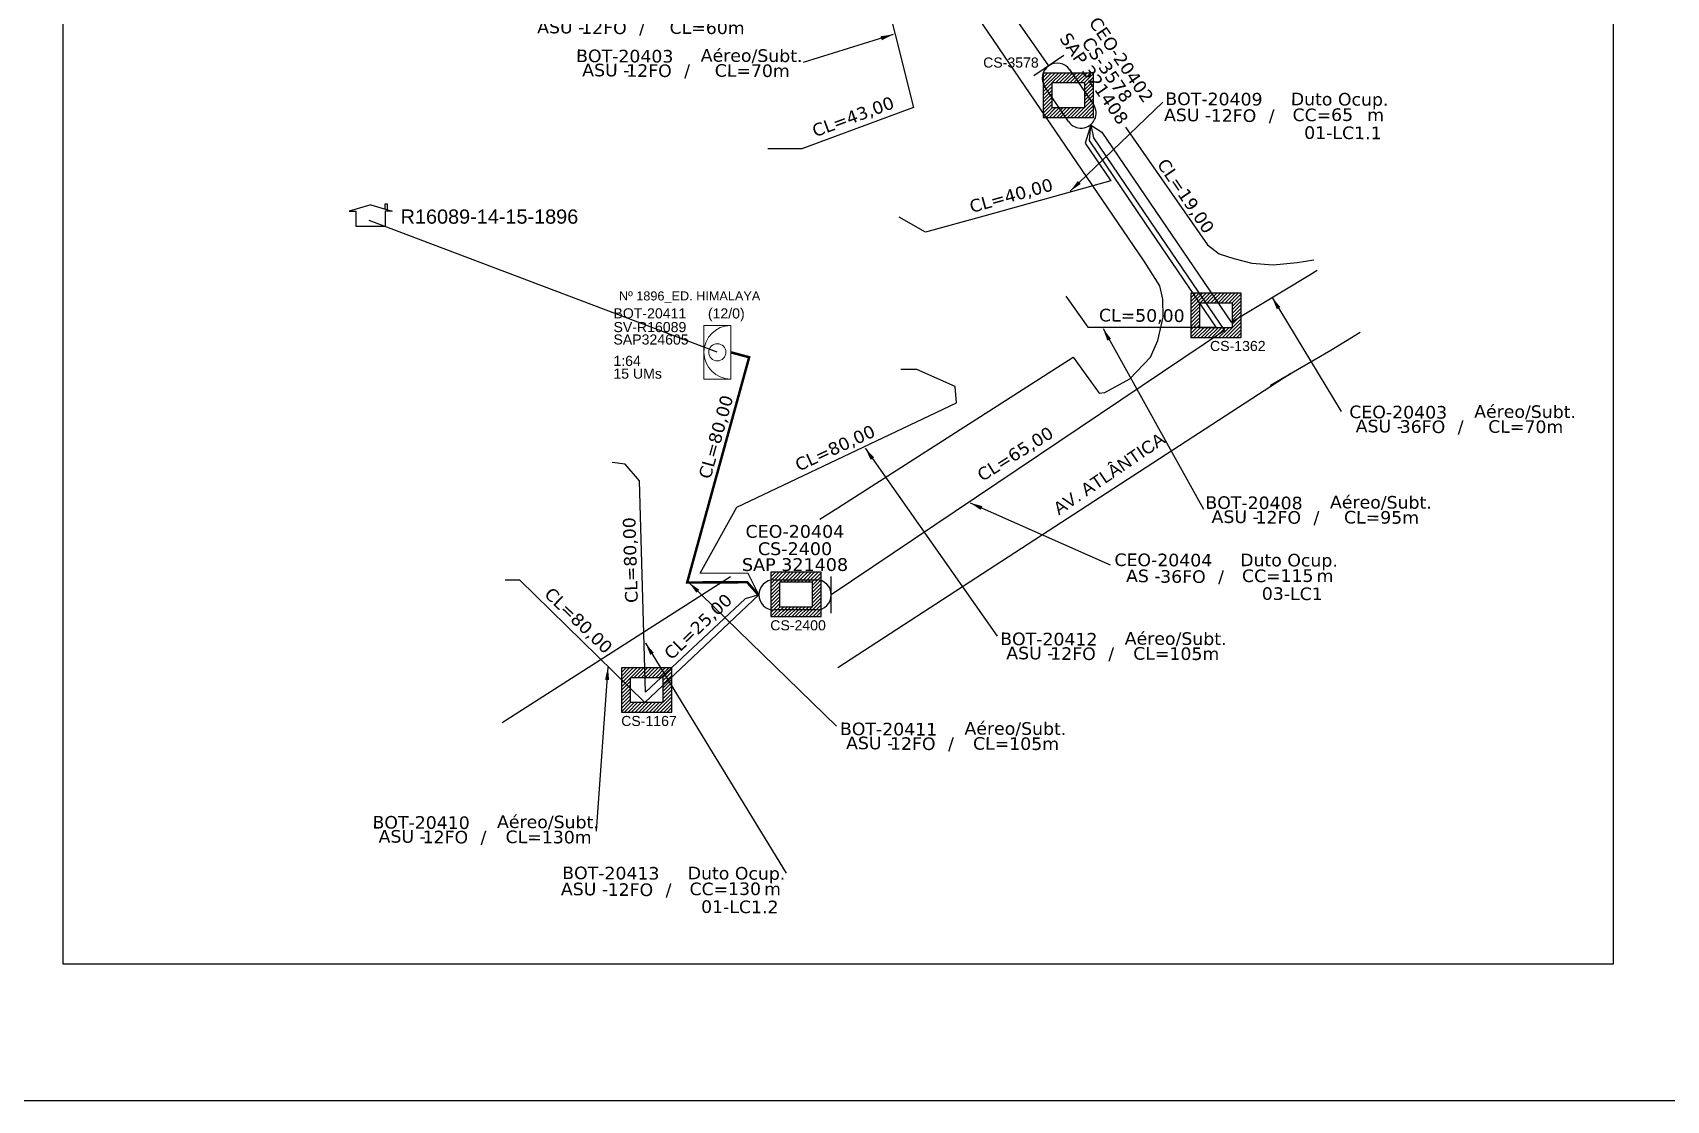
# Model space of a CAD drawing. Extents: x -89 to 749, y 705 to 1299.
# Drawn here: x 133 to 392.3, y 705 to 874.4 of the extents above; entities that cross this region are included whole.
import ezdxf
from ezdxf.enums import TextEntityAlignment as Align

# ---------------------------------------------------------------- set-up
doc = ezdxf.new("R2010")
doc.units = 0
for name, color, linetype in [('10.1-Caixas Subterrâneas', 5, 'Continuous'), ('20.4-CEOS', 1, 'Continuous'), ('20.5-CEO', 1, 'Continuous'), ('CAP a instalar', 1, 'Continuous'), ('celulas gpon', 7, 'Continuous'), ('label_cabos', 7, 'Continuous'), ('Legenda', 1, 'Continuous'), ('QUADRA', 7, 'Continuous'), ('Segmento de Logradouro Texto', 238, 'Continuous'), ('surveys', 7, 'Continuous'), ('surveys legendas', 7, 'Continuous')]:
    doc.layers.add(name, color=color, linetype=linetype)
doc.layers.add("20.0-LEGENDA DOS CDO'S", color=1, linetype='Continuous', lineweight=0)
doc.layers.add('20.1-CDO_INTERIOR', color=1, linetype='Continuous', lineweight=0)
doc.layers.add('DROP DE CLIENTE', color=140, linetype='Continuous', plot=False)
doc.layers.add('EXTRA', color=50, linetype='Continuous', plot=False)
doc.styles.add('ARIAL', font='arial.ttf')
doc.styles.add('DIGICADE', font='arial.ttf')
doc.styles.add('siredit', font='verdana.ttf')
doc.linetypes.add('FENCELINE1', pattern='A,0.25,-0.1,[133,ltypeshp.shx,S=0.1,R=0,X=-0.1,Y=0],-0.1,1', length=1.45)
doc.dimstyles.new('CC', dxfattribs={"dimtxt": 1, "dimasz": 2, "dimexe": 0.18, "dimexo": 0.0625, "dimgap": 0.09, "dimtad": 0, "dimdec": 0, "dimrnd": 1, "dimzin": 0, "dimdsep": 46, "dimtxsty": 'siredit', "dimblk": 'NONE', "dimcen": 0, "dimse1": 1, "dimse2": 1, "dimsd1": 1, "dimsd2": 1, "dimclrt": 7, "dimadec": 0, "dimazin": 0, "dimtfac": 1, "dimtdec": 0, "dimtofl": 0, "dimtmove": 0, "dimatfit": 3, "dimfxl": 1, "dimtolj": 1, "dimtzin": 0, "dimarcsym": 0})

# ---------------------------------------------------------------- blocks, each defined once
blk = doc.blocks.new('*X59')
at = {"color": 0, "linetype": 'Continuous'}
for p, q in [((-1.25, 0.34099), (-0.49099, 1.1)), ((-1.25, 0.517767), (-0.667767, 1.1)), ((-1.25, 0.694544), (-0.844544, 1.1)), ((-1.25, 0.87132), (-1.02132, 1.1)), ((-1.25, 1.048097), (-1.198097, 1.1)), ((-0.789214, 0.625), (-0.314214, 1.1)), ((-0.612437, 0.625), (-0.137437, 1.1)), ((-0.43566, 0.625), (0.03934, 1.1)), ((-0.258883, 0.625), (0.216117, 1.1)), ((-0.082107, 0.625), (0.392893, 1.1)), ((0.09467, 0.625), (0.56967, 1.1)), ((0.271447, 0.625), (0.746447, 1.1)), ((0.448223, 0.625), (0.923223, 1.1)), ((0.625, 0.625), (1.1, 1.1)), ((0.801777, 0.625), (1.25, 1.073223)), ((0.8035, 0.449947), (1.25, 0.896447)), ((-1.25, 0.164214), (-0.8035, 0.610714)), ((-1.25, -0.012563), (-0.8035, 0.433937)), ((-1.25, -0.18934), (-0.8035, 0.25716)), ((-1.25, -0.366117), (-0.8035, 0.080383)), ((0.8035, 0.27317), (1.25, 0.71967)), ((0.8035, 0.096393), (1.25, 0.542893)), ((0.8035, -0.080383), (1.25, 0.366117)), ((0.8035, -0.25716), (1.25, 0.18934)), ((0.8035, -0.433937), (1.25, 0.012563)), ((-1.25, -0.542893), (-0.8035, -0.096393)), ((-1.25, -0.71967), (-0.8035, -0.27317)), ((-1.25, -0.896447), (-0.8035, -0.449947)), ((-1.25, -1.073223), (-0.801777, -0.625)), ((-1.1, -1.1), (-0.625, -0.625)), ((-0.923223, -1.1), (-0.448223, -0.625)), ((-0.746447, -1.1), (-0.271447, -0.625)), ((-0.56967, -1.1), (-0.09467, -0.625)), ((-0.392893, -1.1), (0.082107, -0.625)), ((-0.216117, -1.1), (0.258883, -0.625)), ((-0.03934, -1.1), (0.43566, -0.625)), ((0.137437, -1.1), (0.612437, -0.625)), ((0.314214, -1.1), (0.789214, -0.625)), ((0.49099, -1.1), (1.25, -0.34099)), ((0.667767, -1.1), (1.25, -0.517767)), ((0.8035, -0.610714), (1.25, -0.164214)), ((0.844544, -1.1), (1.25, -0.694544)), ((1.02132, -1.1), (1.25, -0.87132)), ((1.198097, -1.1), (1.25, -1.048097))]:
    blk.add_line(p, q, dxfattribs=at)
blk = doc.blocks.new('MANHOLE_MQ')
at = {"color": 0, "linetype": 'Continuous'}
for p, q in [((0.00000623, 0.00000569), (-0.00000627, 0.00000569)), ((-0.00000627, 0.00000569), (-0.00000627, -0.00000531)), ((0.00000623, -0.00000531), (0.00000623, 0.00000569)), ((-0.00000404, 0.00000331), (0.00000399, 0.00000331)), ((-0.00000404, -0.00000294), (-0.00000404, 0.00000331)), ((0.00000399, 0.00000331), (0.00000399, -0.00000294)), ((0.00000399, -0.00000294), (-0.00000404, -0.00000294)), ((0.00000399, -0.00000294), (0.00000399, -0.00000294)), ((-0.00000627, -0.00000531), (0.00000623, -0.00000531))]:
    blk.add_line(p, q, dxfattribs=at)
at = {"color": 0, "linetype": 'Continuous', "xscale": 5e-06, "yscale": 5e-06, "zscale": 1e-05}
blk.add_blockref('*X59', (-0.00000002, 0.00000019), dxfattribs=at)
blk = doc.blocks.new('LEGENDA DOS CABOS')
at = {"layer": 'EXTRA', "color": 0, "style": 'siredit'}
for tag, p in [('ID', (4.6, 0.97)), ('XX', (9.03, 0.97))]:
    blk.add_attdef(tag, text='', height=0.48, rotation=359.69, dxfattribs=at).set_placement(p, align=Align.MIDDLE_CENTER)
at = {"layer": 'Legenda', "color": 0, "style": 'siredit'}
for tag, p in [('TIPO_CABO', (1.31, 0)), ('CABO', (4.69, -0.05)), ('/', (6.81, -0.05)), ('METROS', (10.03, -0.05))]:
    blk.add_attdef(tag, text='', height=0.8, rotation=359.69, dxfattribs=at).set_placement(p, align=Align.MIDDLE_CENTER)
blk = doc.blocks.new('_None')
blk = doc.blocks.new('Inst CB DT OCUP CFOA-SM-ASU-120-S-12')
at = {"layer": 'label_cabos', "color": 0, "style": 'siredit'}
for tag, flags, p in [('ID_ATIVIDADE', 3, (1.31, 2.67)), ('FATOR', 1, (11.56, 2.55))]:
    blk.add_attdef(tag, text='', height=1, rotation=359.69, dxfattribs=dict(at, flags=flags)).set_placement(p, align=Align.MIDDLE_CENTER)
for tag, p in [('DESTINO_CABO', (3.13, 1.26)), ('TIPO_CABO', (13.11, 1.24)), ('TIPO_CABO', (1.26, 0)), ('CABO', (4.69, -0.05)), ('/', (7.71, -0.05)), ('LANCE', (10.91, 0)), ('UND', (15.96, 0)), ('FID', (13.15, -1.41))]:
    blk.add_attdef(tag, text='', height=1, rotation=359.69, dxfattribs=at).set_placement(p, align=Align.MIDDLE_CENTER)
blk.add_attdef('QTDE', (12.43, -0.47), '', height=1, rotation=359.69, dxfattribs=at)
blk = doc.blocks.new('Inst CB DT OCUP CFOA-SM-AS-80-TS-36')
at = {"layer": 'label_cabos', "color": 0, "style": 'siredit'}
for tag, flags, p in [('ID_ATIVIDADE', 3, (1.31, 2.67)), ('FATOR', 1, (11.56, 2.55))]:
    blk.add_attdef(tag, text='', height=1, rotation=359.69, dxfattribs=dict(at, flags=flags)).set_placement(p, align=Align.MIDDLE_CENTER)
for tag, p in [('DESTINO_CABO', (3.13, 1.26)), ('TIPO_CABO', (13.11, 1.24)), ('TIPO_CABO', (1.76, 0)), ('CABO', (4.69, -0.05)), ('/', (7.71, -0.05)), ('LANCE', (10.91, 0)), ('UND', (15.96, 0)), ('FID', (13.15, -1.41))]:
    blk.add_attdef(tag, text='', height=1, rotation=359.69, dxfattribs=at).set_placement(p, align=Align.MIDDLE_CENTER)
blk.add_attdef('QTDE', (12.43, -0.47), '', height=1, rotation=359.69, dxfattribs=at)
blk = doc.blocks.new('SURVEY_SURVEY')
for p, q in [((0, 0.0000152), (-0.0000151, 0.0000108)), ((0, 0.0000152), (0.0000151, 0.0000108)), ((0.0000101, 0.0000159), (0.0000117, 0.0000159)), ((0.0000101, 0.0000123), (0.0000101, 0.0000159)), ((0.0000117, 0.0000159), (0.0000117, 0.0000119)), ((-0.0000151, 0.0000108), (-0.0000104, 0.0000108)), ((-0.0000103, 0), (-0.0000103, 0.0000108)), ((0.0000103, 0), (-0.0000103, 0)), ((0.0000151, 0.0000108), (0.0000103, 0.0000108)), ((0.0000103, 0.0000108), (0.0000103, 0))]:
    blk.add_line(p, q)

msp = doc.modelspace()

# ---------------------------------------------------------------- linework, layer by layer
msp.add_lwpolyline([(-89.32, 705.02), (749.25, 705.02), (749.25, 1299.02), (-89.32, 1299.02), (-89.32, 705.02)])
at = {"color": 7}
msp.add_lwpolyline([(137.83, 726.66), (383.93, 726.66), (383.93, 1034.12), (137.83, 1034.12)], close=True, dxfattribs=at)
at = {"layer": '20.1-CDO_INTERIOR', "color": 1, "lineweight": 18}
msp.add_lwpolyline([(239.56, 819.46), (239.56, 827.96), (243.81, 827.96), (243.81, 819.46)], close=True, dxfattribs=at)
msp.add_circle((241.68, 823.71), 1.36, dxfattribs=at)
msp.add_arc((243.81, 823.71), 4.25, 90.0276, 270.0276, dxfattribs=at)
at = {"layer": '20.5-CEO', "color": 7}
for p, q in [((297.61, 868.55), (301.4, 863.01)), ((297.45, 860.31), (293.66, 865.85))]:
    msp.add_line(p, q, dxfattribs=at)
at = {"layer": '20.5-CEO', "color": 5}
for p, q in [((250.67, 787.62), (257.38, 787.62)), ((257.38, 782.83), (250.67, 782.83))]:
    msp.add_line(p, q, dxfattribs=at)
at = {"layer": '20.5-CEO', "color": 7}
msp.add_lwpolyline([(296.67, 870.81), (291.9, 867.55)], dxfattribs=at)
at = {"layer": '20.5-CEO', "color": 5}
msp.add_lwpolyline([(259.77, 782.34), (259.77, 788.11)], dxfattribs=at)
at = {"layer": '20.5-CEO', "color": 7}
for centre, start, end in [((295.64, 867.2), 34.3498, 214.3498), ((299.42, 861.66), 214.3498, 34.3498)]:
    msp.add_arc(centre, 2.39, start, end, dxfattribs=at)
at = {"layer": '20.5-CEO', "color": 5}
for centre, start, end in [((250.67, 785.22), 90, 270), ((257.38, 785.22), 270, 90)]:
    msp.add_arc(centre, 2.39, start, end, dxfattribs=at)
at = {"layer": 'CAP a instalar', "color": 7, "linetype": 'FENCELINE1', "ltscale": 5}
for points in [[(257.26, 922.13), (267.02, 885.78), (272.82, 862.56), (255.09, 856), (249.73, 856)], [(294.28, 869.18), (257.26, 922.13)], [(300.96, 859.82), (301.41, 857.75), (310.36, 844.59), (322.21, 827.17), (259.77, 785.22)], [(300.96, 859.82), (300.07, 856.87), (304.12, 850.92), (284, 845.32), (274.72, 842.74), (270.57, 845.13)], [(297.02, 832.63), (300.47, 827.68), (300.47, 827.68), (300.47, 827.68), (320.89, 827.68), (309.61, 844.27), (300.74, 857.32), (300.96, 859.82)], [(300.94, 859.8), (302.73, 858.65), (323.25, 828.49), (335.62, 835.97), (336.87, 836.73)], [(248.27, 785.22), (246.57, 788.62), (238.97, 788.66), (244.77, 799.12), (279.64, 815.69), (279.44, 818.28), (273.36, 820.97), (270.81, 820.97)], [(248.27, 785.22), (246.09, 784.59), (230.31, 769.76), (229.35, 803.31), (227.07, 805.97), (225.01, 806.21)], [(208.02, 787.58), (210.29, 787.58), (210.29, 787.58), (230.17, 768.12), (248.27, 785.22), (248.27, 785.22), (248.27, 785.22)]]:
    msp.add_lwpolyline(points, dxfattribs=at)
at = {"layer": 'CAP a instalar', "color": 1, "linetype": 'FENCELINE1', "ltscale": 5, "const_width": 0.4}
msp.add_lwpolyline([(248.27, 785.14), (246.43, 787.23), (236.9, 787.18), (246.74, 822.92), (246.74, 822.92), (243.81, 823.71)], dxfattribs=at)
at = {"layer": 'DROP DE CLIENTE'}
msp.add_lwpolyline([(241.68, 823.71), (186.43, 844.6)], dxfattribs=at)
at = {"layer": 'QUADRA', "color": 4, "ltscale": 5e-05, "elevation": -0.24}
for points in [[(310.44, 822.95), (311.61, 825.56), (312.45, 829.29), (312.38, 832.14), (311.94, 834.23), (309.41, 838.17), (260.81, 909.55)], [(306.46, 859.42), (319.48, 840.75), (321.32, 839.32), (323.69, 838.59), (326.53, 837.84), (329.89, 837.58), (333.71, 837.95), (336.38, 838.36)], [(343.74, 826.84), (339.05, 824.01), (329.48, 818.43), (332.74, 820.34), (260.81, 773.66)], [(260.81, 799.04), (298.18, 822.92), (302.28, 817.24), (303.2, 817.33), (307.18, 819.49), (310.44, 822.95)], [(257.95, 797.21), (260.81, 799.04)], [(207.52, 764.98), (243.76, 788.14)]]:
    msp.add_lwpolyline(points, dxfattribs=at)

# ---------------------------------------------------------------- block references
at = {"layer": '10.1-Caixas Subterrâneas', "color": 30, "xscale": 639575.1086223164, "yscale": 639575.1086223164, "zscale": 639575.1086223164}
for p, rotation in [((297.37, 864.62), 180.0000000000628), ((320.84, 829.68), 180.0000000000628), ((254.17, 785.41, -0.24), 180.0000000000628), ((230.46, 770.24, -0.24), 180.0000000000627)]:
    msp.add_blockref('MANHOLE_MQ', p, dxfattribs=dict(at, rotation=rotation))
at = {"layer": 'label_cabos', "color": 0, "lineweight": 0}
ref = msp.add_blockref('LEGENDA DOS CABOS', (211.36, 874.26), dxfattribs=dict(at, xscale=2, yscale=2, zscale=2))
ref.add_attrib('ID', 'BOT-20401', dxfattribs={"color": 0, "height": 2, "rotation": 359.69, "style": 'siredit'}).set_placement((219.84, 877.52), align=Align.MIDDLE_CENTER)
ref.add_attrib('CABO', '12FO', dxfattribs={"color": 0, "height": 2, "rotation": 359.69, "style": 'siredit'}).set_placement((223.69, 875.21), align=Align.MIDDLE_CENTER)
ref.add_attrib('METROS', 'CL=60m', dxfattribs={"color": 0, "height": 2, "rotation": 359.69, "style": 'siredit'}).set_placement((240.07, 875.21), align=Align.MIDDLE_CENTER)
ref.add_attrib('XX', 'Aéreo/Subt.', dxfattribs={"color": 0, "height": 2, "rotation": 359.69, "style": 'siredit'}).set_placement((239.97, 877.61), align=Align.MIDDLE_CENTER)
ref.add_attrib('/', '/', dxfattribs={"color": 0, "height": 2, "rotation": 359.69, "style": 'siredit'}).set_placement((229.74, 875.21), align=Align.MIDDLE_CENTER)
ref.add_attrib('TIPO_CABO', 'ASU -', dxfattribs={"color": 0, "height": 2, "rotation": 359.69, "style": 'siredit'}).set_placement((216.84, 875.31), align=Align.MIDDLE_CENTER)
ref = msp.add_blockref('LEGENDA DOS CABOS', (218.51, 867.45), dxfattribs=dict(at, xscale=2, yscale=2, zscale=2))
ref.add_attrib('ID', 'BOT-20403', dxfattribs={"color": 0, "height": 2, "rotation": 359.69, "style": 'siredit'}).set_placement((226.99, 870.71), align=Align.MIDDLE_CENTER)
ref.add_attrib('CABO', '12FO', dxfattribs={"color": 0, "height": 2, "rotation": 359.69, "style": 'siredit'}).set_placement((230.84, 868.4), align=Align.MIDDLE_CENTER)
ref.add_attrib('METROS', 'CL=70m', dxfattribs={"color": 0, "height": 2, "rotation": 359.69, "style": 'siredit'}).set_placement((247.23, 868.4), align=Align.MIDDLE_CENTER)
ref.add_attrib('XX', 'Aéreo/Subt.', dxfattribs={"color": 0, "height": 2, "rotation": 359.69, "style": 'siredit'}).set_placement((247.13, 870.79), align=Align.MIDDLE_CENTER)
ref.add_attrib('/', '/', dxfattribs={"color": 0, "height": 2, "rotation": 359.69, "style": 'siredit'}).set_placement((236.89, 868.4), align=Align.MIDDLE_CENTER)
ref.add_attrib('TIPO_CABO', 'ASU -', dxfattribs={"color": 0, "height": 2, "rotation": 359.69, "style": 'siredit'}).set_placement((223.99, 868.49), align=Align.MIDDLE_CENTER)
ref = msp.add_blockref('Inst CB DT OCUP CFOA-SM-ASU-120-S-12', (314.24, 861.37), dxfattribs=dict(at, xscale=2, yscale=2, zscale=2))
ref.add_attrib('DESTINO_CABO', 'BOT-20409', dxfattribs={"color": 0, "height": 2, "rotation": 359.69, "style": 'siredit'}).set_placement((320.51, 863.9), align=Align.MIDDLE_CENTER)
ref.add_attrib('CABO', '12FO', dxfattribs={"color": 0, "height": 2, "rotation": 359.69, "style": 'siredit'}).set_placement((323.62, 861.27), align=Align.MIDDLE_CENTER)
ref.add_attrib('TIPO_CABO', 'Duto Ocup.', dxfattribs={"color": 0, "height": 2, "rotation": 359.69, "style": 'siredit'}).set_placement((340.46, 863.86), align=Align.MIDDLE_CENTER)
ref.add_attrib('/', '/', dxfattribs={"color": 0, "height": 2, "rotation": 359.69, "style": 'siredit'}).set_placement((329.67, 861.27), align=Align.MIDDLE_CENTER)
ref.add_attrib('TIPO_CABO', 'ASU - ', dxfattribs={"color": 0, "height": 2, "rotation": 359.69, "style": 'siredit'}).set_placement((316.77, 861.36), align=Align.MIDDLE_CENTER)
ref.add_attrib('FID', ' 01-LC1.1', dxfattribs={"color": 0, "height": 2, "rotation": 359.69, "style": 'siredit'}).set_placement((340.54, 858.54), align=Align.MIDDLE_CENTER)
ref.add_attrib('LANCE', 'CC=', dxfattribs={"color": 0, "height": 2, "rotation": 359.69, "style": 'siredit'}).set_placement((336.06, 861.38), align=Align.MIDDLE_CENTER)
ref.add_attrib('QTDE', '65', (339.1, 860.42), dxfattribs={"color": 0, "height": 2, "rotation": 359.69, "style": 'siredit'})
ref.add_attrib('UND', 'm', dxfattribs={"color": 0, "height": 2, "rotation": 359.69, "style": 'siredit'}).set_placement((346.17, 861.38), align=Align.MIDDLE_CENTER)
ref = msp.add_blockref('LEGENDA DOS CABOS', (341.28, 810.96), dxfattribs=dict(at, xscale=2, yscale=2, zscale=2))
ref.add_attrib('ID', 'CEO-20403', dxfattribs={"color": 0, "height": 2, "rotation": 359.69, "style": 'siredit'}).set_placement((349.76, 814.22), align=Align.MIDDLE_CENTER)
ref.add_attrib('CABO', '36FO', dxfattribs={"color": 0, "height": 2, "rotation": 359.69, "style": 'siredit'}).set_placement((353.61, 811.91), align=Align.MIDDLE_CENTER)
ref.add_attrib('METROS', 'CL=70m', dxfattribs={"color": 0, "height": 2, "rotation": 359.69, "style": 'siredit'}).set_placement((370, 811.91), align=Align.MIDDLE_CENTER)
ref.add_attrib('XX', 'Aéreo/Subt.', dxfattribs={"color": 0, "height": 2, "rotation": 359.69, "style": 'siredit'}).set_placement((369.9, 814.3), align=Align.MIDDLE_CENTER)
ref.add_attrib('/', '/', dxfattribs={"color": 0, "height": 2, "rotation": 359.69, "style": 'siredit'}).set_placement((359.67, 811.91), align=Align.MIDDLE_CENTER)
ref.add_attrib('TIPO_CABO', 'ASU -', dxfattribs={"color": 0, "height": 2, "rotation": 359.69, "style": 'siredit'}).set_placement((346.76, 812), align=Align.MIDDLE_CENTER)
ref = msp.add_blockref('LEGENDA DOS CABOS', (318.4, 796.57), dxfattribs=dict(at, xscale=2, yscale=2, zscale=2))
ref.add_attrib('ID', 'BOT-20408', dxfattribs={"color": 0, "height": 2, "rotation": 359.69, "style": 'siredit'}).set_placement((326.87, 799.83), align=Align.MIDDLE_CENTER)
ref.add_attrib('CABO', '12FO', dxfattribs={"color": 0, "height": 2, "rotation": 359.69, "style": 'siredit'}).set_placement((330.72, 797.52), align=Align.MIDDLE_CENTER)
ref.add_attrib('METROS', 'CL=95m', dxfattribs={"color": 0, "height": 2, "rotation": 359.69, "style": 'siredit'}).set_placement((347.11, 797.52), align=Align.MIDDLE_CENTER)
ref.add_attrib('XX', 'Aéreo/Subt.', dxfattribs={"color": 0, "height": 2, "rotation": 359.69, "style": 'siredit'}).set_placement((347.01, 799.92), align=Align.MIDDLE_CENTER)
ref.add_attrib('/', '/', dxfattribs={"color": 0, "height": 2, "rotation": 359.69, "style": 'siredit'}).set_placement((336.78, 797.52), align=Align.MIDDLE_CENTER)
ref.add_attrib('TIPO_CABO', 'ASU -', dxfattribs={"color": 0, "height": 2, "rotation": 359.69, "style": 'siredit'}).set_placement((323.88, 797.62), align=Align.MIDDLE_CENTER)
ref = msp.add_blockref('Inst CB DT OCUP CFOA-SM-AS-80-TS-36', (306.22, 788.24), dxfattribs=dict(at, xscale=2, yscale=2, zscale=2))
ref.add_attrib('DESTINO_CABO', 'CEO-20404', dxfattribs={"color": 0, "height": 2, "rotation": 359.69, "style": 'siredit'}).set_placement((312.48, 790.76), align=Align.MIDDLE_CENTER)
ref.add_attrib('CABO', '36FO', dxfattribs={"color": 0, "height": 2, "rotation": 359.69, "style": 'siredit'}).set_placement((315.59, 788.13), align=Align.MIDDLE_CENTER)
ref.add_attrib('TIPO_CABO', 'Duto Ocup.', dxfattribs={"color": 0, "height": 2, "rotation": 359.69, "style": 'siredit'}).set_placement((332.43, 790.73), align=Align.MIDDLE_CENTER)
ref.add_attrib('/', '/', dxfattribs={"color": 0, "height": 2, "rotation": 359.69, "style": 'siredit'}).set_placement((321.64, 788.13), align=Align.MIDDLE_CENTER)
ref.add_attrib('TIPO_CABO', 'AS - ', dxfattribs={"color": 0, "height": 2, "rotation": 359.69, "style": 'siredit'}).set_placement((309.74, 788.23), align=Align.MIDDLE_CENTER)
ref.add_attrib('FID', ' 03-LC1', dxfattribs={"color": 0, "height": 2, "rotation": 359.69, "style": 'siredit'}).set_placement((332.51, 785.41), align=Align.MIDDLE_CENTER)
ref.add_attrib('LANCE', 'CC=', dxfattribs={"color": 0, "height": 2, "rotation": 359.69, "style": 'siredit'}).set_placement((328.03, 788.24), align=Align.MIDDLE_CENTER)
ref.add_attrib('QTDE', '115', (331.07, 787.29), dxfattribs={"color": 0, "height": 2, "rotation": 359.69, "style": 'siredit'})
ref.add_attrib('UND', 'm', dxfattribs={"color": 0, "height": 2, "rotation": 359.69, "style": 'siredit'}).set_placement((338.14, 788.24), align=Align.MIDDLE_CENTER)
ref = msp.add_blockref('LEGENDA DOS CABOS', (285.82, 774.95), dxfattribs=dict(at, xscale=2, yscale=2, zscale=2))
ref.add_attrib('ID', 'BOT-20412', dxfattribs={"color": 0, "height": 2, "rotation": 359.69, "style": 'siredit'}).set_placement((294.3, 778.21), align=Align.MIDDLE_CENTER)
ref.add_attrib('CABO', '12FO', dxfattribs={"color": 0, "height": 2, "rotation": 359.69, "style": 'siredit'}).set_placement((298.14, 775.9), align=Align.MIDDLE_CENTER)
ref.add_attrib('METROS', 'CL=105m', dxfattribs={"color": 0, "height": 2, "rotation": 359.69, "style": 'siredit'}).set_placement((314.53, 775.9), align=Align.MIDDLE_CENTER)
ref.add_attrib('XX', 'Aéreo/Subt.', dxfattribs={"color": 0, "height": 2, "rotation": 359.69, "style": 'siredit'}).set_placement((314.43, 778.29), align=Align.MIDDLE_CENTER)
ref.add_attrib('/', '/', dxfattribs={"color": 0, "height": 2, "rotation": 359.69, "style": 'siredit'}).set_placement((304.2, 775.9), align=Align.MIDDLE_CENTER)
ref.add_attrib('TIPO_CABO', 'ASU -', dxfattribs={"color": 0, "height": 2, "rotation": 359.69, "style": 'siredit'}).set_placement((291.3, 775.99), align=Align.MIDDLE_CENTER)
ref = msp.add_blockref('LEGENDA DOS CABOS', (260.39, 760.67), dxfattribs=dict(at, xscale=2, yscale=2, zscale=2))
ref.add_attrib('ID', 'BOT-20411', dxfattribs={"color": 0, "height": 2, "rotation": 359.69, "style": 'siredit'}).set_placement((268.87, 763.93), align=Align.MIDDLE_CENTER)
ref.add_attrib('CABO', '12FO', dxfattribs={"color": 0, "height": 2, "rotation": 359.69, "style": 'siredit'}).set_placement((272.71, 761.62), align=Align.MIDDLE_CENTER)
ref.add_attrib('METROS', 'CL=105m', dxfattribs={"color": 0, "height": 2, "rotation": 359.69, "style": 'siredit'}).set_placement((289.1, 761.62), align=Align.MIDDLE_CENTER)
ref.add_attrib('XX', 'Aéreo/Subt.', dxfattribs={"color": 0, "height": 2, "rotation": 359.69, "style": 'siredit'}).set_placement((289, 764.02), align=Align.MIDDLE_CENTER)
ref.add_attrib('/', '/', dxfattribs={"color": 0, "height": 2, "rotation": 359.69, "style": 'siredit'}).set_placement((278.77, 761.62), align=Align.MIDDLE_CENTER)
ref.add_attrib('TIPO_CABO', 'ASU -', dxfattribs={"color": 0, "height": 2, "rotation": 359.69, "style": 'siredit'}).set_placement((265.87, 761.72), align=Align.MIDDLE_CENTER)
ref = msp.add_blockref('LEGENDA DOS CABOS', (186.19, 745.86), dxfattribs=dict(at, xscale=2, yscale=2, zscale=2))
ref.add_attrib('ID', 'BOT-20410', dxfattribs={"color": 0, "height": 2, "rotation": 359.69, "style": 'siredit'}).set_placement((194.67, 749.11), align=Align.MIDDLE_CENTER)
ref.add_attrib('CABO', '12FO', dxfattribs={"color": 0, "height": 2, "rotation": 359.69, "style": 'siredit'}).set_placement((198.52, 746.8), align=Align.MIDDLE_CENTER)
ref.add_attrib('METROS', 'CL=130m', dxfattribs={"color": 0, "height": 2, "rotation": 359.69, "style": 'siredit'}).set_placement((214.91, 746.8), align=Align.MIDDLE_CENTER)
ref.add_attrib('XX', 'Aéreo/Subt.', dxfattribs={"color": 0, "height": 2, "rotation": 359.69, "style": 'siredit'}).set_placement((214.8, 749.2), align=Align.MIDDLE_CENTER)
ref.add_attrib('/', '/', dxfattribs={"color": 0, "height": 2, "rotation": 359.69, "style": 'siredit'}).set_placement((204.57, 746.8), align=Align.MIDDLE_CENTER)
ref.add_attrib('TIPO_CABO', 'ASU -', dxfattribs={"color": 0, "height": 2, "rotation": 359.69, "style": 'siredit'}).set_placement((191.67, 746.9), align=Align.MIDDLE_CENTER)
ref = msp.add_blockref('Inst CB DT OCUP CFOA-SM-ASU-120-S-12', (218.52, 738.56), dxfattribs=dict(at, xscale=2, yscale=2, zscale=2))
ref.add_attrib('DESTINO_CABO', 'BOT-20413', dxfattribs={"color": 0, "height": 2, "rotation": 359.69, "style": 'siredit'}).set_placement((224.78, 741.08), align=Align.MIDDLE_CENTER)
ref.add_attrib('CABO', '12FO', dxfattribs={"color": 0, "height": 2, "rotation": 359.69, "style": 'siredit'}).set_placement((227.89, 738.45), align=Align.MIDDLE_CENTER)
ref.add_attrib('TIPO_CABO', 'Duto Ocup.', dxfattribs={"color": 0, "height": 2, "rotation": 359.69, "style": 'siredit'}).set_placement((244.74, 741.05), align=Align.MIDDLE_CENTER)
ref.add_attrib('/', '/', dxfattribs={"color": 0, "height": 2, "rotation": 359.69, "style": 'siredit'}).set_placement((233.95, 738.45), align=Align.MIDDLE_CENTER)
ref.add_attrib('TIPO_CABO', 'ASU - ', dxfattribs={"color": 0, "height": 2, "rotation": 359.69, "style": 'siredit'}).set_placement((221.04, 738.55), align=Align.MIDDLE_CENTER)
ref.add_attrib('FID', ' 01-LC1.2', dxfattribs={"color": 0, "height": 2, "rotation": 359.69, "style": 'siredit'}).set_placement((244.82, 735.73), align=Align.MIDDLE_CENTER)
ref.add_attrib('LANCE', 'CC=', dxfattribs={"color": 0, "height": 2, "rotation": 359.69, "style": 'siredit'}).set_placement((240.34, 738.56), align=Align.MIDDLE_CENTER)
ref.add_attrib('QTDE', '130', (243.38, 737.61), dxfattribs={"color": 0, "height": 2, "rotation": 359.69, "style": 'siredit'})
ref.add_attrib('UND', 'm', dxfattribs={"color": 0, "height": 2, "rotation": 359.69, "style": 'siredit'}).set_placement((250.45, 738.56), align=Align.MIDDLE_CENTER)
at = {"layer": 'surveys', "color": 255, "xscale": 225456.9796574844, "yscale": 225456.9796574844, "zscale": 225456.9796574844}
msp.add_blockref('SURVEY_SURVEY', (186.67, 843.66), dxfattribs=at)

# ---------------------------------------------------------------- texts
at = {"color": 3, "style": 'ARIAL'}
msp.add_text('Nº 1896_ED. HIMALAYA', height=1.44, rotation=0.0085, dxfattribs=at).set_placement((226.08, 831.93))
at = {"layer": '10.1-Caixas Subterrâneas', "color": 30, "style": 'ARIAL'}
for s, p in [('CS-3578', (283.88, 868.88)), ('CS-1362', (319.89, 823.91)), ('CS-2400', (250.09, 779.59, -0.24)), ('CS-1167', (226.43, 764.41, -0.24))]:
    msp.add_text(s, height=1.6, dxfattribs=at).set_placement(p)
at = {"layer": "20.0-LEGENDA DOS CDO'S", "color": 1, "style": 'ARIAL'}
for s, p in [('BOT-20411', (225.2, 829.09)), ('SV-R16089', (225.21, 826.91)), ('SAP324605', (225.2, 824.94)), ('1:64', (225.19, 821.55)), ('15 UMs', (225.19, 819.52))]:
    msp.add_text(s, height=1.6, rotation=359.9724, dxfattribs=at).set_placement(p)
msp.add_text('        (12/0)', height=1.6, rotation=359.9724, dxfattribs=at).set_placement((240.63, 829.08), align=Align.CENTER)
at = {"layer": '20.4-CEOS', "color": 7, "style": 'siredit'}
msp.add_text('CEO-20402', height=2.019, rotation=304.3498, dxfattribs=at).set_placement((306.66, 870.7), align=Align.TOP_CENTER)
at = {"layer": '20.4-CEOS', "color": 5, "style": 'siredit'}
msp.add_text('CEO-20404', height=2.019, dxfattribs=at).set_placement((254, 796.3), align=Align.TOP_CENTER)
at = {"layer": '20.5-CEO', "color": 7, "style": 'siredit'}
for s, p in [('SAP 321408', (302.33, 867.71)), ('CS-3578', (304.41, 869.13))]:
    msp.add_text(s, height=2.028, rotation=304.3498, dxfattribs=at).set_placement(p, align=Align.TOP_CENTER)
at = {"layer": '20.5-CEO', "color": 5, "style": 'siredit'}
for s, p in [('CS-2400', (254.02, 793.56)), ('SAP 321408', (254.02, 791.04))]:
    msp.add_text(s, height=2.028, dxfattribs=at).set_placement(p, align=Align.TOP_CENTER)
at = {"layer": 'celulas gpon', "style": 'siredit'}
for s, rotation, p in [('CL=43,00', 20.2647, (257.2, 857.81)), ('CL=19,00', 304.3682, (311.39, 853.56)), ('CL=40,00', 15.5443, (282.04, 845.8)), ('CL=50,00', 359.5741, (302.26, 828.61, -0.24)), ('CL=80,00', 74.4459, (240.59, 803.47)), ('CL=80,00', 24.84, (254.62, 804.77)), ('CL=65,00', 32.1078, (283.74, 803.14)), ('CL=80,00', 91.7052, (229.07, 783.97)), ('CL=80,00', 316.0204, (214.08, 785.16)), ('CL=25,00', 43.7022, (234.4, 774.78))]:
    msp.add_text(s, height=2, rotation=rotation, dxfattribs=at).set_placement(p)
at = {"layer": 'Segmento de Logradouro Texto', "color": 5, "linetype": 'Continuous', "insert": (294.77, 799.46, -0.24), "char_height": 2, "width": 55.0418, "attachment_point": 1, "rotation": 34.2759, "style": 'DIGICADE'}
msp.add_mtext('\\o\\l\\fArial|b0|i0|c0|p34;\\T1.0000000000;\\W1.0000000000;AV. ATLÂNTICA', dxfattribs=at)
at = {"layer": 'surveys legendas', "color": 7, "style": 'ARIAL'}
msp.add_text('R16089-14-15-1896', height=2.2546, dxfattribs=at).set_placement((191.42, 844.11))

# ---------------------------------------------------------------- leaders
at = {"layer": 'label_cabos'}
for points in [[(269.6, 874.13), (255.33, 869.67)], [(297.69, 849.26), (312.39, 863.4)], [(329.74, 832.42, -0.24), (340.7, 814.29, -0.24)], [(302.91, 827.46), (318.83, 798.84)], [(265.15, 808.48), (286.09, 778.69)], [(281.81, 799.81), (304.06, 789.96)], [(237.18, 787.18), (260.59, 764.4)], [(230.28, 777.57), (252.6, 741.07)], [(224.33, 773.73), (222.43, 747.75)]]:
    msp.add_leader(points, dimstyle='CC', override={"dimgap": 0.09, "dimtad": 0}, dxfattribs=at)

doc.saveas('drawing.dxf')
